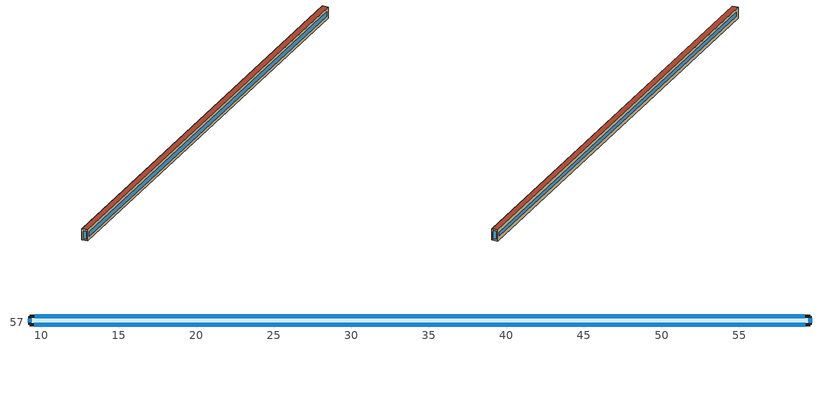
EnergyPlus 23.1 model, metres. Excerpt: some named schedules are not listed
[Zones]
Level8_0
 floor outside (90.1-2019 Nonresidential CZ 0 Exterior Floor (Mass)): 9.25,56.86 9.25,57.4 59.57,57.4 59.57,56.86 z40.01
 wall outside (90.1-2019 Nonresidential CZ 0 Exterior Wall (Mass)): 9.25,56.86 59.57,56.86 59.57,57.4 9.25,57.4 9.25,56.86 z40.01:41.03
 window (DoublePaneLoEe2): 9.56,56.86 59.27,56.86 z40.31:40.73; 59.57,56.99 59.57,57.27 z40.14:40.9; 59.24,57.4 9.58,57.4 z40.34:40.7; 9.25,57.25 9.25,57.01 z40.17:40.88
 roof outside (90.1-2019 Nonresidential CZ 0 Exterior Roof (Mass)): 9.25,56.86 59.57,56.86 59.57,57.4 9.25,57.4 z41.03
[Site:GroundTemperature:BuildingSurface]
18, 18, 18, 18, 18, 18, 18, 18, 18, 18, 18, 18
[Site:GroundReflectance]
0.2, 0.2, 0.2, 0.2, 0.2, 0.2, 0.2, 0.2, 0.2, 0.2, 0.2, 0.2
[Site:GroundReflectance:SnowModifier]
1, 1
[Site:WeatherStation]
Wind Sensor Height Above Ground {m}=10; Wind Speed Profile Exponent=0.22; Wind Speed Profile Boundary Layer Thickness {m}=370; Air Temperature Sensor Height Above Ground {m}=1.5
[SizingPeriod:WeatherFileConditionType] Use Weather File Daylight Saving Period=No; Use Weather File Rain and Snow Indicators=No
Name | Period Selection | Day Type
Extreme Summer Weather Period for Design | SummerExtreme | SummerDesignDay
Extreme Winter Weather Period for Design | WinterExtreme | WinterDesignDay
[Building]
Building: North Axis {deg}=0; Terrain=Suburbs; Loads Convergence Tolerance Value=0.04; Temperature Convergence Tolerance Value {deltaC}=0.25; Solar Distribution=FullExterior; Maximum Number of Warmup Days=30; Minimum Number of Warmup Days=7
[Construction]
90.1-2019 Nonresidential CZ 0 Exterior Wall (Mass): Stucco_0.025_90.1-2019 Nonresidential CZ 0 Exterior Wall (Mass), Concrete_0.203_90.1-2019 Nonresidential CZ 0 Exterior Wall (Mass), Mineral Wool_0.006340168156952033_90.1-2019 Nonresidential CZ 0 Exterior Wall (Mass), Plaster_0.013_90.1-2019 Nonresidential CZ 0 Exterior Wall (Mass)
90.1-2019 Nonresidential CZ 0 Exterior Floor (Mass): Stucco_0.025_90.1-2019 Nonresidential CZ 0 Exterior Floor (Mass), Mineral Wool_0.005244967487677573_90.1-2019 Nonresidential CZ 0 Exterior Floor (Mass), Concrete_0.102_90.1-2019 Nonresidential CZ 0 Exterior Floor (Mass), Carpet_0.02_90.1-2019 Nonresidential CZ 0 Exterior Floor (Mass)
90.1-2019 Nonresidential CZ 0 Exterior Roof (Mass): Vaporpermeable Felt_0.003_90.1-2019 Nonresidential CZ 0 Exterior Roof (Mass), XPS Board_0.14713995500631277_90.1-2019 Nonresidential CZ 0 Exterior Roof (Mass), Concrete_0.203_90.1-2019 Nonresidential CZ 0 Exterior Roof (Mass), Acoustic Tile_0.005_90.1-2019 Nonresidential CZ 0 Exterior Roof (Mass)
DoublePaneLoEe2: DoublePaneLoEe2Window
[Material]
Stucco_0.025_90.1-2019 Nonresidential CZ 0 Exterior Wall (Mass): Roughness=Smooth; @90.1-2019 Nonresidential CZ 0 Exterior Wall (Mass):Stucco-Thickness@ [m]=0.025; @90.1-2019 Nonresidential CZ 0 Exterior Wall (Mass):Stucco-Conductivity@ [W/m-K]=0.72; @90.1-2019 Nonresidential CZ 0 Exterior Wall (Mass):Stucco-Density@ [kg/m3]=1856; @90.1-2019 Nonresidential CZ 0 Exterior Wall (Mass):Stucco-SpecificHeat@ [J/kg-K]=840; @90.1-2019 Nonresidential CZ 0 Exterior Wall (Mass):Stucco-ThermalEmittance@=0.9; @90.1-2019 Nonresidential CZ 0 Exterior Wall (Mass):Stucco-SolarAbsorptance@=0.7; @90.1-2019 Nonresidential CZ 0 Exterior Wall (Mass):Stucco-VisibleAbsorptance@=0.7
Concrete_0.203_90.1-2019 Nonresidential CZ 0 Exterior Wall (Mass): Roughness=Rough; @90.1-2019 Nonresidential CZ 0 Exterior Wall (Mass):Concrete-Thickness@ [m]=0.203; @90.1-2019 Nonresidential CZ 0 Exterior Wall (Mass):Concrete-Conductivity@ [W/m-K]=2; @90.1-2019 Nonresidential CZ 0 Exterior Wall (Mass):Concrete-Density@ [kg/m3]=2400; @90.1-2019 Nonresidential CZ 0 Exterior Wall (Mass):Concrete-SpecificHeat@ [J/kg-K]=950; @90.1-2019 Nonresidential CZ 0 Exterior Wall (Mass):Concrete-ThermalEmittance@=0.9; @90.1-2019 Nonresidential CZ 0 Exterior Wall (Mass):Concrete-SolarAbsorptance@=0.7; @90.1-2019 Nonresidential CZ 0 Exterior Wall (Mass):Concrete-VisibleAbsorptance@=0.7
Mineral Wool_0.006340168156952033_90.1-2019 Nonresidential CZ 0 Exterior Wall (Mass): Roughness=Rough; @90.1-2019 Nonresidential CZ 0 Exterior Wall (Mass):Mineral Wool-Thickness@ [m]=0.00634017; @90.1-2019 Nonresidential CZ 0 Exterior Wall (Mass):Mineral Wool-Conductivity@ [W/m-K]=0.041; @90.1-2019 Nonresidential CZ 0 Exterior Wall (Mass):Mineral Wool-Density@ [kg/m3]=155; @90.1-2019 Nonresidential CZ 0 Exterior Wall (Mass):Mineral Wool-SpecificHeat@ [J/kg-K]=1130; @90.1-2019 Nonresidential CZ 0 Exterior Wall (Mass):Mineral Wool-ThermalEmittance@=0.9; @90.1-2019 Nonresidential CZ 0 Exterior Wall (Mass):Mineral Wool-SolarAbsorptance@=0.7; @90.1-2019 Nonresidential CZ 0 Exterior Wall (Mass):Mineral Wool-VisibleAbsorptance@=0.7
Plaster_0.013_90.1-2019 Nonresidential CZ 0 Exterior Wall (Mass): Roughness=Rough; @90.1-2019 Nonresidential CZ 0 Exterior Wall (Mass):Plaster-Thickness@ [m]=0.013; @90.1-2019 Nonresidential CZ 0 Exterior Wall (Mass):Plaster-Conductivity@ [W/m-K]=1; @90.1-2019 Nonresidential CZ 0 Exterior Wall (Mass):Plaster-Density@ [kg/m3]=2000; @90.1-2019 Nonresidential CZ 0 Exterior Wall (Mass):Plaster-SpecificHeat@ [J/kg-K]=1130; @90.1-2019 Nonresidential CZ 0 Exterior Wall (Mass):Plaster-ThermalEmittance@=0.9; @90.1-2019 Nonresidential CZ 0 Exterior Wall (Mass):Plaster-SolarAbsorptance@=0.7; @90.1-2019 Nonresidential CZ 0 Exterior Wall (Mass):Plaster-VisibleAbsorptance@=0.7
Stucco_0.025_90.1-2019 Nonresidential CZ 0 Exterior Floor (Mass): Roughness=Smooth; @90.1-2019 Nonresidential CZ 0 Exterior Floor (Mass):Stucco-Thickness@ [m]=0.025; @90.1-2019 Nonresidential CZ 0 Exterior Floor (Mass):Stucco-Conductivity@ [W/m-K]=0.72; @90.1-2019 Nonresidential CZ 0 Exterior Floor (Mass):Stucco-Density@ [kg/m3]=1856; @90.1-2019 Nonresidential CZ 0 Exterior Floor (Mass):Stucco-SpecificHeat@ [J/kg-K]=840; @90.1-2019 Nonresidential CZ 0 Exterior Floor (Mass):Stucco-ThermalEmittance@=0.9; @90.1-2019 Nonresidential CZ 0 Exterior Floor (Mass):Stucco-SolarAbsorptance@=0.7; @90.1-2019 Nonresidential CZ 0 Exterior Floor (Mass):Stucco-VisibleAbsorptance@=0.7
Mineral Wool_0.005244967487677573_90.1-2019 Nonresidential CZ 0 Exterior Floor (Mass): Roughness=Rough; @90.1-2019 Nonresidential CZ 0 Exterior Floor (Mass):Mineral Wool-Thickness@ [m]=0.00524497; @90.1-2019 Nonresidential CZ 0 Exterior Floor (Mass):Mineral Wool-Conductivity@ [W/m-K]=0.041; @90.1-2019 Nonresidential CZ 0 Exterior Floor (Mass):Mineral Wool-Density@ [kg/m3]=155; @90.1-2019 Nonresidential CZ 0 Exterior Floor (Mass):Mineral Wool-SpecificHeat@ [J/kg-K]=1130; @90.1-2019 Nonresidential CZ 0 Exterior Floor (Mass):Mineral Wool-ThermalEmittance@=0.9; @90.1-2019 Nonresidential CZ 0 Exterior Floor (Mass):Mineral Wool-SolarAbsorptance@=0.7; @90.1-2019 Nonresidential CZ 0 Exterior Floor (Mass):Mineral Wool-VisibleAbsorptance@=0.7
Concrete_0.102_90.1-2019 Nonresidential CZ 0 Exterior Floor (Mass): Roughness=Rough; @90.1-2019 Nonresidential CZ 0 Exterior Floor (Mass):Concrete-Thickness@ [m]=0.102; @90.1-2019 Nonresidential CZ 0 Exterior Floor (Mass):Concrete-Conductivity@ [W/m-K]=2; @90.1-2019 Nonresidential CZ 0 Exterior Floor (Mass):Concrete-Density@ [kg/m3]=2400; @90.1-2019 Nonresidential CZ 0 Exterior Floor (Mass):Concrete-SpecificHeat@ [J/kg-K]=950; @90.1-2019 Nonresidential CZ 0 Exterior Floor (Mass):Concrete-ThermalEmittance@=0.9; @90.1-2019 Nonresidential CZ 0 Exterior Floor (Mass):Concrete-SolarAbsorptance@=0.7; @90.1-2019 Nonresidential CZ 0 Exterior Floor (Mass):Concrete-VisibleAbsorptance@=0.7
Carpet_0.02_90.1-2019 Nonresidential CZ 0 Exterior Floor (Mass): Roughness=MediumRough; @90.1-2019 Nonresidential CZ 0 Exterior Floor (Mass):Carpet-Thickness@ [m]=0.02; @90.1-2019 Nonresidential CZ 0 Exterior Floor (Mass):Carpet-Conductivity@ [W/m-K]=0.06; @90.1-2019 Nonresidential CZ 0 Exterior Floor (Mass):Carpet-Density@ [kg/m3]=288; @90.1-2019 Nonresidential CZ 0 Exterior Floor (Mass):Carpet-SpecificHeat@ [J/kg-K]=1380; @90.1-2019 Nonresidential CZ 0 Exterior Floor (Mass):Carpet-ThermalEmittance@=0.9; @90.1-2019 Nonresidential CZ 0 Exterior Floor (Mass):Carpet-SolarAbsorptance@=0.7; @90.1-2019 Nonresidential CZ 0 Exterior Floor (Mass):Carpet-VisibleAbsorptance@=0.7
Vaporpermeable Felt_0.003_90.1-2019 Nonresidential CZ 0 Exterior Roof (Mass): Roughness=Rough; @90.1-2019 Nonresidential CZ 0 Exterior Roof (Mass):Vaporpermeable Felt-Thickness@ [m]=0.003; @90.1-2019 Nonresidential CZ 0 Exterior Roof (Mass):Vaporpermeable Felt-Conductivity@ [W/m-K]=0.909091; @90.1-2019 Nonresidential CZ 0 Exterior Roof (Mass):Vaporpermeable Felt-Density@ [kg/m3]=0.5; @90.1-2019 Nonresidential CZ 0 Exterior Roof (Mass):Vaporpermeable Felt-SpecificHeat@ [J/kg-K]=1800; @90.1-2019 Nonresidential CZ 0 Exterior Roof (Mass):Vaporpermeable Felt-ThermalEmittance@=0.9; @90.1-2019 Nonresidential CZ 0 Exterior Roof (Mass):Vaporpermeable Felt-SolarAbsorptance@=0.7; @90.1-2019 Nonresidential CZ 0 Exterior Roof (Mass):Vaporpermeable Felt-VisibleAbsorptance@=0.7
XPS Board_0.14713995500631277_90.1-2019 Nonresidential CZ 0 Exterior Roof (Mass): Roughness=Rough; @90.1-2019 Nonresidential CZ 0 Exterior Roof (Mass):XPS Board-Thickness@ [m]=0.14714; @90.1-2019 Nonresidential CZ 0 Exterior Roof (Mass):XPS Board-Conductivity@ [W/m-K]=0.034; @90.1-2019 Nonresidential CZ 0 Exterior Roof (Mass):XPS Board-Density@ [kg/m3]=35; @90.1-2019 Nonresidential CZ 0 Exterior Roof (Mass):XPS Board-SpecificHeat@ [J/kg-K]=1400; @90.1-2019 Nonresidential CZ 0 Exterior Roof (Mass):XPS Board-ThermalEmittance@=0.9; @90.1-2019 Nonresidential CZ 0 Exterior Roof (Mass):XPS Board-SolarAbsorptance@=0.7; @90.1-2019 Nonresidential CZ 0 Exterior Roof (Mass):XPS Board-VisibleAbsorptance@=0.7
Concrete_0.203_90.1-2019 Nonresidential CZ 0 Exterior Roof (Mass): Roughness=Rough; @90.1-2019 Nonresidential CZ 0 Exterior Roof (Mass):Concrete-Thickness@ [m]=0.203; @90.1-2019 Nonresidential CZ 0 Exterior Roof (Mass):Concrete-Conductivity@ [W/m-K]=2; @90.1-2019 Nonresidential CZ 0 Exterior Roof (Mass):Concrete-Density@ [kg/m3]=2400; @90.1-2019 Nonresidential CZ 0 Exterior Roof (Mass):Concrete-SpecificHeat@ [J/kg-K]=950; @90.1-2019 Nonresidential CZ 0 Exterior Roof (Mass):Concrete-ThermalEmittance@=0.9; @90.1-2019 Nonresidential CZ 0 Exterior Roof (Mass):Concrete-SolarAbsorptance@=0.7; @90.1-2019 Nonresidential CZ 0 Exterior Roof (Mass):Concrete-VisibleAbsorptance@=0.7
Acoustic Tile_0.005_90.1-2019 Nonresidential CZ 0 Exterior Roof (Mass): Roughness=MediumSmooth; @90.1-2019 Nonresidential CZ 0 Exterior Roof (Mass):Acoustic Tile-Thickness@ [m]=0.005; @90.1-2019 Nonresidential CZ 0 Exterior Roof (Mass):Acoustic Tile-Conductivity@ [W/m-K]=0.06; @90.1-2019 Nonresidential CZ 0 Exterior Roof (Mass):Acoustic Tile-Density@ [kg/m3]=368; @90.1-2019 Nonresidential CZ 0 Exterior Roof (Mass):Acoustic Tile-SpecificHeat@ [J/kg-K]=590; @90.1-2019 Nonresidential CZ 0 Exterior Roof (Mass):Acoustic Tile-ThermalEmittance@=0.9; @90.1-2019 Nonresidential CZ 0 Exterior Roof (Mass):Acoustic Tile-SolarAbsorptance@=0.7; @90.1-2019 Nonresidential CZ 0 Exterior Roof (Mass):Acoustic Tile-VisibleAbsorptance@=0.7
[WindowMaterial:SimpleGlazingSystem]
DoublePaneLoEe2Window: @DoublePaneLoEe2-UValue@=1.493; @DoublePaneLoEe2-SolarHeatGainCoefficient@=0.373; @DoublePaneLoEe2-VisibleTransmittance@=0.444
[Zone]
Level8_0: Rotation [deg]=0; Type=1; Multiplier=1; Volume [m3]=27.5441; Area [m2]=27.0963; Zone Inside Convection Algorithm=TARP; Zone Outside Convection Algorithm=DOE-2
[People]
People Level8_0: Zone or ZoneList=Level8_0; OccupancySchedule=OfficeLarge BLDG_OCC_SCH; Number of People Calculation Method=People/Area; PeopleDensity [person/m2]=0.376737; Fraction Radiant=0.3; Sensible Heat Fraction=AUTOCALCULATE; Activity Level Schedule=Level8_0PeopleActivity; Carbon Dioxide Generation Rate [m3/s-W]=3.82E-08; Enable ASHRAE 55 Comfort Warnings=No; Mean Radiant Temperature Calculation Type=ZoneAveraged; Work Efficiency Schedule=Level8_0WorkEfficiency; Clothing Insulation Calculation Method=DynamicClothingModelASHRAE55; Air Velocity Schedule=AirSpeed 0; Thermal Comfort Model 1 Type=AdaptiveASH55; Thermal Comfort Model 2 Type=Pierce; Thermal Comfort Model 3 Type=Fanger
[ElectricEquipment]
Level8_0 Equipment: Zone or ZoneList=Level8_0; EquipmentAvailibilitySchedule=OfficeLarge BLDG_EQUIP_SCH; Design Level Calculation Method=Watts/Area; EquipmentPowerDensity [W/m2]=9.99968; Fraction Latent=0; Fraction Radiant=.2; Fraction Lost=0
[Lights]
Level8_0 General lighting: Zone or ZoneList=Level8_0; LightsAvailibilitySchedule=OfficeLarge BLDG_LIGHT_SCH_2013; Design Level Calculation Method=Watts/Area; LightingPowerDensity [W/m2]=7.64238; Return Air Fraction=0; Fraction Radiant=.42; Fraction Visible=.18; Fraction Replaceable=1
[ZoneVentilation:WindandStackOpenArea]
Level8_0NatVent_Buoy: Zone=Level8_0; Opening Area {m2}=30.9952; Opening Area Fraction Schedule=NatVentAvail_Level8_0; Opening Effectiveness=0; Effective Angle {deg}=0; Height Difference {m}=0.0978045; Discharge Coefficient for Opening=0.6; Minimum Indoor Temperature {C}=22; Maximum Indoor Temperature {C}=100; Delta Temperature {deltaC}=1; Minimum Outdoor Temperature {C}=0; Maximum Outdoor Temperature {C}=30; Maximum Wind Speed {m/s}=40
[ZoneInfiltration:DesignFlowRate]
Level8_0Infiltration: Zone or ZoneList=Level8_0; Schedule=On; Design Flow Rate Calculation Method=Flow/ExteriorArea; Flow per Exterior Surface Area [m3/s-m2]=0.00030226; @Level8_0-InfiltrationConstantCoefficient@=1; @Level8_0-InfiltrationTemperatureCoefficient@=0; @Level8_0-InfiltrationWindVelocityCoefficient@=0; @Level8_0-InfiltrationWindVelocitySquaredCoefficient@=0
[Zone equipment]
Level8_0: Level8_0 Ideal Loads Air
[Sizing:Zone]
Level8_0: Zone Cooling Design Supply Air Temperature Input Method=SupplyAirTemperature; Zone Cooling Design Supply Air Temperature {C}=12; Zone Heating Design Supply Air Temperature Input Method=SupplyAirTemperature; Zone Heating Design Supply Air Temperature {C}=35; Zone Cooling Design Supply Air Humidity Ratio {kgWater/kgDryAir}=0.009; Zone Heating Design Supply Air Humidity Ratio {kgWater/kgDryAir}=0.004; Design Specification Outdoor Air Object=Level8_0MinFreshAir; Zone Heating Sizing Factor=1.15; Zone Cooling Sizing Factor=1.15; Cooling Design Air Flow Method=DesignDay; Heating Design Air Flow Method=DesignDay
[ZoneControl:Thermostat]
Level8_0 Thermostat: Zone or ZoneList=Level8_0; Control Type Schedule=Level8_0_ZoneControlTypeSched; Control 1=Dual Setpoint - Zone Level8_0
[ThermostatSetpoint:DualSetpoint]
Dual Setpoint - Zone Level8_0: Heating Setpoint Temperature Schedule=OfficeLarge HTGSETP_SCH_YES_OPTIMUM; Cooling Setpoint Temperature Schedule=OfficeLarge CLGSETP_SCH_NO_SETBACK
[DesignSpecification:OutdoorAir]
Level8_0MinFreshAir: Outdoor Air Method=Sum; @Level8_0-MinFreshAirPerson@ [m3/s-person]=0.0047195; @Level8_0-MinFreshAirArea@ [m3/s-m2]=0.000609604; MechVentSchedule=AllOn
[Schedule:Constant]
On: 1
AirSpeed 0: 0
Level8_0PeopleActivity: Any Number, 125.28
Level8_0WorkEfficiency: Any Number, 0
Level8_0_ZoneControlTypeSched: 4
[Schedule:Year]
OfficeLarge BLDG_OCC_SCH: Fraction, OfficeLarge BLDG_OCC_SCH_0, 1, 1, 1, 7, OfficeLarge BLDG_OCC_SCH_1, 1, 8, 1, 14, OfficeLarge BLDG_OCC_SCH_2, 1, 15, 1, 21, OfficeLarge BLDG_OCC_SCH_3, 1, 22, 1, 28, OfficeLarge BLDG_OCC_SCH_4, 1, 29, 2, 4, OfficeLarge BLDG_OCC_SCH_5, 2, 5, 2, 11, OfficeLarge BLDG_OCC_SCH_6, 2, 12, 2, 18, OfficeLarge BLDG_OCC_SCH_7, 2, 19, 2, 25, OfficeLarge BLDG_OCC_SCH_8, 2, 26, 3, 4, OfficeLarge BLDG_OCC_SCH_9, 3, 5, 3, 11, OfficeLarge BLDG_OCC_SCH_10, 3, 12, 3, 18, OfficeLarge BLDG_OCC_SCH_11, 3, 19, 3, 25, OfficeLarge BLDG_OCC_SCH_12, 3, 26, 4, 1, OfficeLarge BLDG_OCC_SCH_13, 4, 2, 4, 8, OfficeLarge BLDG_OCC_SCH_14, 4, 9, 4, 15, OfficeLarge BLDG_OCC_SCH_15, 4, 16, 4, 22, OfficeLarge BLDG_OCC_SCH_16, 4, 23, 4, 29, OfficeLarge BLDG_OCC_SCH_17, 4, 30, 5, 6, OfficeLarge BLDG_OCC_SCH_18, 5, 7, 5, 13, OfficeLarge BLDG_OCC_SCH_19, 5, 14, 5, 20, OfficeLarge BLDG_OCC_SCH_20, 5, 21, 5, 27, OfficeLarge BLDG_OCC_SCH_21, 5, 28, 6, 3, OfficeLarge BLDG_OCC_SCH_22, 6, 4, 6, 10, OfficeLarge BLDG_OCC_SCH_23, 6, 11, 6, 17, OfficeLarge BLDG_OCC_SCH_24, 6, 18, 6, 24, OfficeLarge BLDG_OCC_SCH_25, 6, 25, 7, 1, OfficeLarge BLDG_OCC_SCH_26, 7, 2, 7, 8, OfficeLarge BLDG_OCC_SCH_27, 7, 9, 7, 15, OfficeLarge BLDG_OCC_SCH_28, 7, 16, 7, 22, OfficeLarge BLDG_OCC_SCH_29, 7, 23, 7, 29, OfficeLarge BLDG_OCC_SCH_30, 7, 30, 8, 5, OfficeLarge BLDG_OCC_SCH_31, 8, 6, 8, 12, OfficeLarge BLDG_OCC_SCH_32, 8, 13, 8, 19, OfficeLarge BLDG_OCC_SCH_33, 8, 20, 8, 26, OfficeLarge BLDG_OCC_SCH_34, 8, 27, 9, 2, OfficeLarge BLDG_OCC_SCH_35, 9, 3, 9, 9, OfficeLarge BLDG_OCC_SCH_36, 9, 10, 9, 16, OfficeLarge BLDG_OCC_SCH_37, 9, 17, 9, 23, OfficeLarge BLDG_OCC_SCH_38, 9, 24, 9, 30, OfficeLarge BLDG_OCC_SCH_39, 10, 1, 10, 7, OfficeLarge BLDG_OCC_SCH_40, 10, 8, 10, 14, OfficeLarge BLDG_OCC_SCH_41, 10, 15, 10, 21, OfficeLarge BLDG_OCC_SCH_42, 10, 22, 10, 28, OfficeLarge BLDG_OCC_SCH_43, 10, 29, 11, 4, OfficeLarge BLDG_OCC_SCH_44, 11, 5, 11, 11, OfficeLarge BLDG_OCC_SCH_45, 11, 12, 11, 18, OfficeLarge BLDG_OCC_SCH_46, 11, 19, 11, 25, OfficeLarge BLDG_OCC_SCH_47, 11, 26, 12, 2, OfficeLarge BLDG_OCC_SCH_48, 12, 3, 12, 9, OfficeLarge BLDG_OCC_SCH_49, 12, 10, 12, 16, OfficeLarge BLDG_OCC_SCH_50, 12, 17, 12, 23, OfficeLarge BLDG_OCC_SCH_51, 12, 24, 12, 30, OfficeLarge BLDG_OCC_SCH_52, 12, 31, 12, 31
OfficeLarge BLDG_LIGHT_SCH_2013: Fraction, OfficeLarge BLDG_LIGHT_SCH_2013_0, 1, 1, 1, 7, OfficeLarge BLDG_LIGHT_SCH_2013_1, 1, 8, 1, 14, OfficeLarge BLDG_LIGHT_SCH_2013_2, 1, 15, 1, 21, OfficeLarge BLDG_LIGHT_SCH_2013_3, 1, 22, 1, 28, OfficeLarge BLDG_LIGHT_SCH_2013_4, 1, 29, 2, 4, OfficeLarge BLDG_LIGHT_SCH_2013_5, 2, 5, 2, 11, OfficeLarge BLDG_LIGHT_SCH_2013_6, 2, 12, 2, 18, OfficeLarge BLDG_LIGHT_SCH_2013_7, 2, 19, 2, 25, OfficeLarge BLDG_LIGHT_SCH_2013_8, 2, 26, 3, 4, OfficeLarge BLDG_LIGHT_SCH_2013_9, 3, 5, 3, 11, OfficeLarge BLDG_LIGHT_SCH_2013_10, 3, 12, 3, 18, OfficeLarge BLDG_LIGHT_SCH_2013_11, 3, 19, 3, 25, OfficeLarge BLDG_LIGHT_SCH_2013_12, 3, 26, 4, 1, OfficeLarge BLDG_LIGHT_SCH_2013_13, 4, 2, 4, 8, OfficeLarge BLDG_LIGHT_SCH_2013_14, 4, 9, 4, 15, OfficeLarge BLDG_LIGHT_SCH_2013_15, 4, 16, 4, 22, OfficeLarge BLDG_LIGHT_SCH_2013_16, 4, 23, 4, 29, OfficeLarge BLDG_LIGHT_SCH_2013_17, 4, 30, 5, 6, OfficeLarge BLDG_LIGHT_SCH_2013_18, 5, 7, 5, 13, OfficeLarge BLDG_LIGHT_SCH_2013_19, 5, 14, 5, 20, OfficeLarge BLDG_LIGHT_SCH_2013_20, 5, 21, 5, 27, OfficeLarge BLDG_LIGHT_SCH_2013_21, 5, 28, 6, 3, OfficeLarge BLDG_LIGHT_SCH_2013_22, 6, 4, 6, 10, OfficeLarge BLDG_LIGHT_SCH_2013_23, 6, 11, 6, 17, OfficeLarge BLDG_LIGHT_SCH_2013_24, 6, 18, 6, 24, OfficeLarge BLDG_LIGHT_SCH_2013_25, 6, 25, 7, 1, OfficeLarge BLDG_LIGHT_SCH_2013_26, 7, 2, 7, 8, OfficeLarge BLDG_LIGHT_SCH_2013_27, 7, 9, 7, 15, OfficeLarge BLDG_LIGHT_SCH_2013_28, 7, 16, 7, 22, OfficeLarge BLDG_LIGHT_SCH_2013_29, 7, 23, 7, 29, OfficeLarge BLDG_LIGHT_SCH_2013_30, 7, 30, 8, 5, OfficeLarge BLDG_LIGHT_SCH_2013_31, 8, 6, 8, 12, OfficeLarge BLDG_LIGHT_SCH_2013_32, 8, 13, 8, 19, OfficeLarge BLDG_LIGHT_SCH_2013_33, 8, 20, 8, 26, OfficeLarge BLDG_LIGHT_SCH_2013_34, 8, 27, 9, 2, OfficeLarge BLDG_LIGHT_SCH_2013_35, 9, 3, 9, 9, OfficeLarge BLDG_LIGHT_SCH_2013_36, 9, 10, 9, 16, OfficeLarge BLDG_LIGHT_SCH_2013_37, 9, 17, 9, 23, OfficeLarge BLDG_LIGHT_SCH_2013_38, 9, 24, 9, 30, OfficeLarge BLDG_LIGHT_SCH_2013_39, 10, 1, 10, 7, OfficeLarge BLDG_LIGHT_SCH_2013_40, 10, 8, 10, 14, OfficeLarge BLDG_LIGHT_SCH_2013_41, 10, 15, 10, 21, OfficeLarge BLDG_LIGHT_SCH_2013_42, 10, 22, 10, 28, OfficeLarge BLDG_LIGHT_SCH_2013_43, 10, 29, 11, 4, OfficeLarge BLDG_LIGHT_SCH_2013_44, 11, 5, 11, 11, OfficeLarge BLDG_LIGHT_SCH_2013_45, 11, 12, 11, 18, OfficeLarge BLDG_LIGHT_SCH_2013_46, 11, 19, 11, 25, OfficeLarge BLDG_LIGHT_SCH_2013_47, 11, 26, 12, 2, OfficeLarge BLDG_LIGHT_SCH_2013_48, 12, 3, 12, 9, OfficeLarge BLDG_LIGHT_SCH_2013_49, 12, 10, 12, 16, OfficeLarge BLDG_LIGHT_SCH_2013_50, 12, 17, 12, 23, OfficeLarge BLDG_LIGHT_SCH_2013_51, 12, 24, 12, 30, OfficeLarge BLDG_LIGHT_SCH_2013_52, 12, 31, 12, 31
OfficeLarge BLDG_EQUIP_SCH: Fraction, OfficeLarge BLDG_EQUIP_SCH_0, 1, 1, 1, 7, OfficeLarge BLDG_EQUIP_SCH_1, 1, 8, 1, 14, OfficeLarge BLDG_EQUIP_SCH_2, 1, 15, 1, 21, OfficeLarge BLDG_EQUIP_SCH_3, 1, 22, 1, 28, OfficeLarge BLDG_EQUIP_SCH_4, 1, 29, 2, 4, OfficeLarge BLDG_EQUIP_SCH_5, 2, 5, 2, 11, OfficeLarge BLDG_EQUIP_SCH_6, 2, 12, 2, 18, OfficeLarge BLDG_EQUIP_SCH_7, 2, 19, 2, 25, OfficeLarge BLDG_EQUIP_SCH_8, 2, 26, 3, 4, OfficeLarge BLDG_EQUIP_SCH_9, 3, 5, 3, 11, OfficeLarge BLDG_EQUIP_SCH_10, 3, 12, 3, 18, OfficeLarge BLDG_EQUIP_SCH_11, 3, 19, 3, 25, OfficeLarge BLDG_EQUIP_SCH_12, 3, 26, 4, 1, OfficeLarge BLDG_EQUIP_SCH_13, 4, 2, 4, 8, OfficeLarge BLDG_EQUIP_SCH_14, 4, 9, 4, 15, OfficeLarge BLDG_EQUIP_SCH_15, 4, 16, 4, 22, OfficeLarge BLDG_EQUIP_SCH_16, 4, 23, 4, 29, OfficeLarge BLDG_EQUIP_SCH_17, 4, 30, 5, 6, OfficeLarge BLDG_EQUIP_SCH_18, 5, 7, 5, 13, OfficeLarge BLDG_EQUIP_SCH_19, 5, 14, 5, 20, OfficeLarge BLDG_EQUIP_SCH_20, 5, 21, 5, 27, OfficeLarge BLDG_EQUIP_SCH_21, 5, 28, 6, 3, OfficeLarge BLDG_EQUIP_SCH_22, 6, 4, 6, 10, OfficeLarge BLDG_EQUIP_SCH_23, 6, 11, 6, 17, OfficeLarge BLDG_EQUIP_SCH_24, 6, 18, 6, 24, OfficeLarge BLDG_EQUIP_SCH_25, 6, 25, 7, 1, OfficeLarge BLDG_EQUIP_SCH_26, 7, 2, 7, 8, OfficeLarge BLDG_EQUIP_SCH_27, 7, 9, 7, 15, OfficeLarge BLDG_EQUIP_SCH_28, 7, 16, 7, 22, OfficeLarge BLDG_EQUIP_SCH_29, 7, 23, 7, 29, OfficeLarge BLDG_EQUIP_SCH_30, 7, 30, 8, 5, OfficeLarge BLDG_EQUIP_SCH_31, 8, 6, 8, 12, OfficeLarge BLDG_EQUIP_SCH_32, 8, 13, 8, 19, OfficeLarge BLDG_EQUIP_SCH_33, 8, 20, 8, 26, OfficeLarge BLDG_EQUIP_SCH_34, 8, 27, 9, 2, OfficeLarge BLDG_EQUIP_SCH_35, 9, 3, 9, 9, OfficeLarge BLDG_EQUIP_SCH_36, 9, 10, 9, 16, OfficeLarge BLDG_EQUIP_SCH_37, 9, 17, 9, 23, OfficeLarge BLDG_EQUIP_SCH_38, 9, 24, 9, 30, OfficeLarge BLDG_EQUIP_SCH_39, 10, 1, 10, 7, OfficeLarge BLDG_EQUIP_SCH_40, 10, 8, 10, 14, OfficeLarge BLDG_EQUIP_SCH_41, 10, 15, 10, 21, OfficeLarge BLDG_EQUIP_SCH_42, 10, 22, 10, 28, OfficeLarge BLDG_EQUIP_SCH_43, 10, 29, 11, 4, OfficeLarge BLDG_EQUIP_SCH_44, 11, 5, 11, 11, OfficeLarge BLDG_EQUIP_SCH_45, 11, 12, 11, 18, OfficeLarge BLDG_EQUIP_SCH_46, 11, 19, 11, 25, OfficeLarge BLDG_EQUIP_SCH_47, 11, 26, 12, 2, OfficeLarge BLDG_EQUIP_SCH_48, 12, 3, 12, 9, OfficeLarge BLDG_EQUIP_SCH_49, 12, 10, 12, 16, OfficeLarge BLDG_EQUIP_SCH_50, 12, 17, 12, 23, OfficeLarge BLDG_EQUIP_SCH_51, 12, 24, 12, 30, OfficeLarge BLDG_EQUIP_SCH_52, 12, 31, 12, 31
NatVentAvail_Level8_0: Fraction, NatVentAvail_Level8_0_0, 1, 1, 1, 7, NatVentAvail_Level8_0_1, 1, 8, 1, 14, NatVentAvail_Level8_0_2, 1, 15, 1, 21, NatVentAvail_Level8_0_3, 1, 22, 1, 28, NatVentAvail_Level8_0_4, 1, 29, 2, 4, NatVentAvail_Level8_0_5, 2, 5, 2, 11, NatVentAvail_Level8_0_6, 2, 12, 2, 18, NatVentAvail_Level8_0_7, 2, 19, 2, 25, NatVentAvail_Level8_0_8, 2, 26, 3, 4, NatVentAvail_Level8_0_9, 3, 5, 3, 11, NatVentAvail_Level8_0_10, 3, 12, 3, 18, NatVentAvail_Level8_0_11, 3, 19, 3, 25, NatVentAvail_Level8_0_12, 3, 26, 4, 1, NatVentAvail_Level8_0_13, 4, 2, 4, 8, NatVentAvail_Level8_0_14, 4, 9, 4, 15, NatVentAvail_Level8_0_15, 4, 16, 4, 22, NatVentAvail_Level8_0_16, 4, 23, 4, 29, NatVentAvail_Level8_0_17, 4, 30, 5, 6, NatVentAvail_Level8_0_18, 5, 7, 5, 13, NatVentAvail_Level8_0_19, 5, 14, 5, 20, NatVentAvail_Level8_0_20, 5, 21, 5, 27, NatVentAvail_Level8_0_21, 5, 28, 6, 3, NatVentAvail_Level8_0_22, 6, 4, 6, 10, NatVentAvail_Level8_0_23, 6, 11, 6, 17, NatVentAvail_Level8_0_24, 6, 18, 6, 24, NatVentAvail_Level8_0_25, 6, 25, 7, 1, NatVentAvail_Level8_0_26, 7, 2, 7, 8, NatVentAvail_Level8_0_27, 7, 9, 7, 15, NatVentAvail_Level8_0_28, 7, 16, 7, 22, NatVentAvail_Level8_0_29, 7, 23, 7, 29, NatVentAvail_Level8_0_30, 7, 30, 8, 5, NatVentAvail_Level8_0_31, 8, 6, 8, 12, NatVentAvail_Level8_0_32, 8, 13, 8, 19, NatVentAvail_Level8_0_33, 8, 20, 8, 26, NatVentAvail_Level8_0_34, 8, 27, 9, 2, NatVentAvail_Level8_0_35, 9, 3, 9, 9, NatVentAvail_Level8_0_36, 9, 10, 9, 16, NatVentAvail_Level8_0_37, 9, 17, 9, 23, NatVentAvail_Level8_0_38, 9, 24, 9, 30, NatVentAvail_Level8_0_39, 10, 1, 10, 7, NatVentAvail_Level8_0_40, 10, 8, 10, 14, NatVentAvail_Level8_0_41, 10, 15, 10, 21, NatVentAvail_Level8_0_42, 10, 22, 10, 28, NatVentAvail_Level8_0_43, 10, 29, 11, 4, NatVentAvail_Level8_0_44, 11, 5, 11, 11, NatVentAvail_Level8_0_45, 11, 12, 11, 18, NatVentAvail_Level8_0_46, 11, 19, 11, 25, NatVentAvail_Level8_0_47, 11, 26, 12, 2, NatVentAvail_Level8_0_48, 12, 3, 12, 9, NatVentAvail_Level8_0_49, 12, 10, 12, 16, NatVentAvail_Level8_0_50, 12, 17, 12, 23, NatVentAvail_Level8_0_51, 12, 24, 12, 30, NatVentAvail_Level8_0_52, 12, 31, 12, 31
[Schedule:Week:Daily]
OfficeLarge BLDG_OCC_SCH_0; OfficeLarge BLDG_OCC_SCH_1; OfficeLarge BLDG_OCC_SCH_2; OfficeLarge BLDG_OCC_SCH_3; OfficeLarge BLDG_OCC_SCH_4; OfficeLarge BLDG_OCC_SCH_5; OfficeLarge BLDG_OCC_SCH_6; OfficeLarge BLDG_OCC_SCH_7; OfficeLarge BLDG_OCC_SCH_8; OfficeLarge BLDG_OCC_SCH_9; OfficeLarge BLDG_OCC_SCH_10; OfficeLarge BLDG_OCC_SCH_11; OfficeLarge BLDG_OCC_SCH_12; OfficeLarge BLDG_OCC_SCH_13; OfficeLarge BLDG_OCC_SCH_14; OfficeLarge BLDG_OCC_SCH_15; OfficeLarge BLDG_OCC_SCH_16; OfficeLarge BLDG_OCC_SCH_17; OfficeLarge BLDG_OCC_SCH_18; OfficeLarge BLDG_OCC_SCH_19; OfficeLarge BLDG_OCC_SCH_20; OfficeLarge BLDG_OCC_SCH_21; OfficeLarge BLDG_OCC_SCH_22; OfficeLarge BLDG_OCC_SCH_23; OfficeLarge BLDG_OCC_SCH_24; OfficeLarge BLDG_OCC_SCH_25; OfficeLarge BLDG_OCC_SCH_26; OfficeLarge BLDG_OCC_SCH_27; OfficeLarge BLDG_OCC_SCH_28; OfficeLarge BLDG_OCC_SCH_29; OfficeLarge BLDG_OCC_SCH_30; OfficeLarge BLDG_OCC_SCH_31; OfficeLarge BLDG_OCC_SCH_32; OfficeLarge BLDG_OCC_SCH_33; OfficeLarge BLDG_OCC_SCH_34; OfficeLarge BLDG_OCC_SCH_35; OfficeLarge BLDG_OCC_SCH_36; OfficeLarge BLDG_OCC_SCH_37; OfficeLarge BLDG_OCC_SCH_38; OfficeLarge BLDG_OCC_SCH_39; OfficeLarge BLDG_OCC_SCH_40; OfficeLarge BLDG_OCC_SCH_41; OfficeLarge BLDG_OCC_SCH_42; OfficeLarge BLDG_OCC_SCH_43; OfficeLarge BLDG_OCC_SCH_44; OfficeLarge BLDG_OCC_SCH_45; OfficeLarge BLDG_OCC_SCH_46; OfficeLarge BLDG_OCC_SCH_47; OfficeLarge BLDG_OCC_SCH_48; OfficeLarge BLDG_OCC_SCH_49; OfficeLarge BLDG_OCC_SCH_50; OfficeLarge BLDG_OCC_SCH_51: 0520a3a2-3a16-48b7-888c-5fcb59233e54, 0520a3a2-3a16-48b7-888c-5fcb59233e54, 0520a3a2-3a16-48b7-888c-5fcb59233e54, 0520a3a2-3a16-48b7-888c-5fcb59233e54, 0520a3a2-3a16-48b7-888c-5fcb59233e54, 0520a3a2-3a16-48b7-888c-5fcb59233e54, 757fd3db-f5d7-488b-afe2-3fba02e60771, 0520a3a2-3a16-48b7-888c-5fcb59233e54, 0520a3a2-3a16-48b7-888c-5fcb59233e54, 0520a3a2-3a16-48b7-888c-5fcb59233e54, 0520a3a2-3a16-48b7-888c-5fcb59233e54, 0520a3a2-3a16-48b7-888c-5fcb59233e54
OfficeLarge BLDG_OCC_SCH_52: 0520a3a2-3a16-48b7-888c-5fcb59233e54, 0520a3a2-3a16-48b7-888c-5fcb59233e54, 0520a3a2-3a16-48b7-888c-5fcb59233e54, 0520a3a2-3a16-48b7-888c-5fcb59233e54, 0520a3a2-3a16-48b7-888c-5fcb59233e54, 0520a3a2-3a16-48b7-888c-5fcb59233e54, 0520a3a2-3a16-48b7-888c-5fcb59233e54, 0520a3a2-3a16-48b7-888c-5fcb59233e54, 0520a3a2-3a16-48b7-888c-5fcb59233e54, 0520a3a2-3a16-48b7-888c-5fcb59233e54, 0520a3a2-3a16-48b7-888c-5fcb59233e54, 0520a3a2-3a16-48b7-888c-5fcb59233e54
OfficeLarge BLDG_LIGHT_SCH_2013_0; OfficeLarge BLDG_LIGHT_SCH_2013_1; OfficeLarge BLDG_LIGHT_SCH_2013_2; OfficeLarge BLDG_LIGHT_SCH_2013_3; OfficeLarge BLDG_LIGHT_SCH_2013_4; OfficeLarge BLDG_LIGHT_SCH_2013_5; OfficeLarge BLDG_LIGHT_SCH_2013_6; OfficeLarge BLDG_LIGHT_SCH_2013_7; OfficeLarge BLDG_LIGHT_SCH_2013_8; OfficeLarge BLDG_LIGHT_SCH_2013_9; OfficeLarge BLDG_LIGHT_SCH_2013_10; OfficeLarge BLDG_LIGHT_SCH_2013_11; OfficeLarge BLDG_LIGHT_SCH_2013_12; OfficeLarge BLDG_LIGHT_SCH_2013_13; OfficeLarge BLDG_LIGHT_SCH_2013_14; OfficeLarge BLDG_LIGHT_SCH_2013_15; OfficeLarge BLDG_LIGHT_SCH_2013_16; OfficeLarge BLDG_LIGHT_SCH_2013_17; OfficeLarge BLDG_LIGHT_SCH_2013_18; OfficeLarge BLDG_LIGHT_SCH_2013_19; OfficeLarge BLDG_LIGHT_SCH_2013_20; OfficeLarge BLDG_LIGHT_SCH_2013_21; OfficeLarge BLDG_LIGHT_SCH_2013_22; OfficeLarge BLDG_LIGHT_SCH_2013_23; OfficeLarge BLDG_LIGHT_SCH_2013_24; OfficeLarge BLDG_LIGHT_SCH_2013_25; OfficeLarge BLDG_LIGHT_SCH_2013_26; OfficeLarge BLDG_LIGHT_SCH_2013_27; OfficeLarge BLDG_LIGHT_SCH_2013_28; OfficeLarge BLDG_LIGHT_SCH_2013_29; OfficeLarge BLDG_LIGHT_SCH_2013_30; OfficeLarge BLDG_LIGHT_SCH_2013_31; OfficeLarge BLDG_LIGHT_SCH_2013_32; OfficeLarge BLDG_LIGHT_SCH_2013_33; OfficeLarge BLDG_LIGHT_SCH_2013_34; OfficeLarge BLDG_LIGHT_SCH_2013_35; OfficeLarge BLDG_LIGHT_SCH_2013_36; OfficeLarge BLDG_LIGHT_SCH_2013_37; OfficeLarge BLDG_LIGHT_SCH_2013_38; OfficeLarge BLDG_LIGHT_SCH_2013_39; OfficeLarge BLDG_LIGHT_SCH_2013_40; OfficeLarge BLDG_LIGHT_SCH_2013_41; OfficeLarge BLDG_LIGHT_SCH_2013_42; OfficeLarge BLDG_LIGHT_SCH_2013_43; OfficeLarge BLDG_LIGHT_SCH_2013_44; OfficeLarge BLDG_LIGHT_SCH_2013_45; OfficeLarge BLDG_LIGHT_SCH_2013_46; OfficeLarge BLDG_LIGHT_SCH_2013_47; OfficeLarge BLDG_LIGHT_SCH_2013_48; OfficeLarge BLDG_LIGHT_SCH_2013_49; OfficeLarge BLDG_LIGHT_SCH_2013_50; OfficeLarge BLDG_LIGHT_SCH_2013_51: b96ee963-fd2d-4a2b-b07a-c12e54ef28ae, b96ee963-fd2d-4a2b-b07a-c12e54ef28ae, b96ee963-fd2d-4a2b-b07a-c12e54ef28ae, b96ee963-fd2d-4a2b-b07a-c12e54ef28ae, b96ee963-fd2d-4a2b-b07a-c12e54ef28ae, b96ee963-fd2d-4a2b-b07a-c12e54ef28ae, 50bea64a-6892-46c0-8443-0740f6024bfa, b96ee963-fd2d-4a2b-b07a-c12e54ef28ae, b96ee963-fd2d-4a2b-b07a-c12e54ef28ae, b96ee963-fd2d-4a2b-b07a-c12e54ef28ae, b96ee963-fd2d-4a2b-b07a-c12e54ef28ae, b96ee963-fd2d-4a2b-b07a-c12e54ef28ae
OfficeLarge BLDG_LIGHT_SCH_2013_52: b96ee963-fd2d-4a2b-b07a-c12e54ef28ae, b96ee963-fd2d-4a2b-b07a-c12e54ef28ae, b96ee963-fd2d-4a2b-b07a-c12e54ef28ae, b96ee963-fd2d-4a2b-b07a-c12e54ef28ae, b96ee963-fd2d-4a2b-b07a-c12e54ef28ae, b96ee963-fd2d-4a2b-b07a-c12e54ef28ae, b96ee963-fd2d-4a2b-b07a-c12e54ef28ae, b96ee963-fd2d-4a2b-b07a-c12e54ef28ae, b96ee963-fd2d-4a2b-b07a-c12e54ef28ae, b96ee963-fd2d-4a2b-b07a-c12e54ef28ae, b96ee963-fd2d-4a2b-b07a-c12e54ef28ae, b96ee963-fd2d-4a2b-b07a-c12e54ef28ae
OfficeLarge BLDG_EQUIP_SCH_0; OfficeLarge BLDG_EQUIP_SCH_1; OfficeLarge BLDG_EQUIP_SCH_2; OfficeLarge BLDG_EQUIP_SCH_3; OfficeLarge BLDG_EQUIP_SCH_4; OfficeLarge BLDG_EQUIP_SCH_5; OfficeLarge BLDG_EQUIP_SCH_6; OfficeLarge BLDG_EQUIP_SCH_7; OfficeLarge BLDG_EQUIP_SCH_8; OfficeLarge BLDG_EQUIP_SCH_9; OfficeLarge BLDG_EQUIP_SCH_10; OfficeLarge BLDG_EQUIP_SCH_11; OfficeLarge BLDG_EQUIP_SCH_12; OfficeLarge BLDG_EQUIP_SCH_13; OfficeLarge BLDG_EQUIP_SCH_14; OfficeLarge BLDG_EQUIP_SCH_15; OfficeLarge BLDG_EQUIP_SCH_16; OfficeLarge BLDG_EQUIP_SCH_17; OfficeLarge BLDG_EQUIP_SCH_18; OfficeLarge BLDG_EQUIP_SCH_19; OfficeLarge BLDG_EQUIP_SCH_20; OfficeLarge BLDG_EQUIP_SCH_21; OfficeLarge BLDG_EQUIP_SCH_22; OfficeLarge BLDG_EQUIP_SCH_23; OfficeLarge BLDG_EQUIP_SCH_24; OfficeLarge BLDG_EQUIP_SCH_25; OfficeLarge BLDG_EQUIP_SCH_26; OfficeLarge BLDG_EQUIP_SCH_27; OfficeLarge BLDG_EQUIP_SCH_28; OfficeLarge BLDG_EQUIP_SCH_29; OfficeLarge BLDG_EQUIP_SCH_30; OfficeLarge BLDG_EQUIP_SCH_31; OfficeLarge BLDG_EQUIP_SCH_32; OfficeLarge BLDG_EQUIP_SCH_33; OfficeLarge BLDG_EQUIP_SCH_34; OfficeLarge BLDG_EQUIP_SCH_35; OfficeLarge BLDG_EQUIP_SCH_36; OfficeLarge BLDG_EQUIP_SCH_37; OfficeLarge BLDG_EQUIP_SCH_38; OfficeLarge BLDG_EQUIP_SCH_39; OfficeLarge BLDG_EQUIP_SCH_40; OfficeLarge BLDG_EQUIP_SCH_41; OfficeLarge BLDG_EQUIP_SCH_42; OfficeLarge BLDG_EQUIP_SCH_43; OfficeLarge BLDG_EQUIP_SCH_44; OfficeLarge BLDG_EQUIP_SCH_45; OfficeLarge BLDG_EQUIP_SCH_46; OfficeLarge BLDG_EQUIP_SCH_47; OfficeLarge BLDG_EQUIP_SCH_48; OfficeLarge BLDG_EQUIP_SCH_49; OfficeLarge BLDG_EQUIP_SCH_50; OfficeLarge BLDG_EQUIP_SCH_51: 010e4cd2-ea2f-48cb-b4c5-610e639bfb73, 010e4cd2-ea2f-48cb-b4c5-610e639bfb73, 010e4cd2-ea2f-48cb-b4c5-610e639bfb73, 010e4cd2-ea2f-48cb-b4c5-610e639bfb73, 010e4cd2-ea2f-48cb-b4c5-610e639bfb73, 010e4cd2-ea2f-48cb-b4c5-610e639bfb73, 9d6009a3-b9da-46ba-9116-7cfcffa90578, 010e4cd2-ea2f-48cb-b4c5-610e639bfb73, 010e4cd2-ea2f-48cb-b4c5-610e639bfb73, 010e4cd2-ea2f-48cb-b4c5-610e639bfb73, 010e4cd2-ea2f-48cb-b4c5-610e639bfb73, 010e4cd2-ea2f-48cb-b4c5-610e639bfb73
OfficeLarge BLDG_EQUIP_SCH_52: 010e4cd2-ea2f-48cb-b4c5-610e639bfb73, 010e4cd2-ea2f-48cb-b4c5-610e639bfb73, 010e4cd2-ea2f-48cb-b4c5-610e639bfb73, 010e4cd2-ea2f-48cb-b4c5-610e639bfb73, 010e4cd2-ea2f-48cb-b4c5-610e639bfb73, 010e4cd2-ea2f-48cb-b4c5-610e639bfb73, 010e4cd2-ea2f-48cb-b4c5-610e639bfb73, 010e4cd2-ea2f-48cb-b4c5-610e639bfb73, 010e4cd2-ea2f-48cb-b4c5-610e639bfb73, 010e4cd2-ea2f-48cb-b4c5-610e639bfb73, 010e4cd2-ea2f-48cb-b4c5-610e639bfb73, 010e4cd2-ea2f-48cb-b4c5-610e639bfb73
NatVentAvail_Level8_0_0: 7bf6f4d2-a22f-4f21-8b8a-96bd902058cd, 789085b9-2e31-401e-aae4-8df588e0e49c, 1cb1afdf-caa1-442e-9b25-5461aa93b4b5, 9aaae00f-c2b5-4d7b-9611-cc16945a3de8, f1e39ea7-b439-4d35-b7d2-ee2d129a3ca6, 8ff89ef2-8637-4fae-a070-5dcfe49b8ba9, 08141b72-a4e6-42d7-80eb-f2d80e341b70, 7bf6f4d2-a22f-4f21-8b8a-96bd902058cd, 7bf6f4d2-a22f-4f21-8b8a-96bd902058cd, 7bf6f4d2-a22f-4f21-8b8a-96bd902058cd, 7bf6f4d2-a22f-4f21-8b8a-96bd902058cd, 7bf6f4d2-a22f-4f21-8b8a-96bd902058cd
NatVentAvail_Level8_0_1: 833864e9-571f-46fa-a8c6-e772250986f0, 707599d1-71a6-4d59-861e-433d5e9ee6a5, c048c5fb-a587-4da3-8eea-51a1f06ba8b7, 3ab6accc-bedd-48b2-a286-cf3d1b4f6658, a2050994-383b-4de4-b933-e0d0fa6fe18b, e50a9ddb-211b-4ba9-909a-94a8b8072fe6, 518c4b58-bbdc-4248-8e34-6383401ce780, 833864e9-571f-46fa-a8c6-e772250986f0, 833864e9-571f-46fa-a8c6-e772250986f0, 833864e9-571f-46fa-a8c6-e772250986f0, 833864e9-571f-46fa-a8c6-e772250986f0, 833864e9-571f-46fa-a8c6-e772250986f0
NatVentAvail_Level8_0_2: 83788e3e-98ee-4a39-9b6e-5c33a5da7b10, 735187a0-78e2-4695-84a7-c3daf150ba54, a2050994-383b-4de4-b933-e0d0fa6fe18b, 8c39d7f2-c76a-403d-a7a8-39d3145d8475, 789085b9-2e31-401e-aae4-8df588e0e49c, f39cde2e-ed92-4623-82c8-42144e69daf2, d3058b69-7a15-4f1e-884d-cad4fac32b73, 83788e3e-98ee-4a39-9b6e-5c33a5da7b10, 83788e3e-98ee-4a39-9b6e-5c33a5da7b10, 83788e3e-98ee-4a39-9b6e-5c33a5da7b10, 83788e3e-98ee-4a39-9b6e-5c33a5da7b10, 83788e3e-98ee-4a39-9b6e-5c33a5da7b10
NatVentAvail_Level8_0_3: 5792d324-8a92-4035-b640-aa322d409471, 653701d5-cad1-4e2b-9e77-835552da7d64, 68586f99-a06f-4ce6-ae8f-f53ebbf2b9a3, 449e35f6-0c13-4e08-bf69-3b1044de5a7a, 549ea26c-f029-4f5c-b326-026e69f2b14a, 7bf6f4d2-a22f-4f21-8b8a-96bd902058cd, 23c4d4fb-48d0-4199-9563-524c6f1676e5, 5792d324-8a92-4035-b640-aa322d409471, 5792d324-8a92-4035-b640-aa322d409471, 5792d324-8a92-4035-b640-aa322d409471, 5792d324-8a92-4035-b640-aa322d409471, 5792d324-8a92-4035-b640-aa322d409471
NatVentAvail_Level8_0_4: 39297b16-d49c-4e5c-8fa7-2373f598e766, 216d560d-7d4d-4a0a-9a99-35163824dec1, b74a9104-19c3-4784-b1a0-b3ef978f23a8, 6b537600-6af6-48ec-99e6-90cdd4328320, 2a9b83e9-0d37-4340-a680-91da479e8004, 1c7fff16-47be-45f4-9247-dbbbe23cf9db, 216d560d-7d4d-4a0a-9a99-35163824dec1, 39297b16-d49c-4e5c-8fa7-2373f598e766, 39297b16-d49c-4e5c-8fa7-2373f598e766, 39297b16-d49c-4e5c-8fa7-2373f598e766, 39297b16-d49c-4e5c-8fa7-2373f598e766, 39297b16-d49c-4e5c-8fa7-2373f598e766
NatVentAvail_Level8_0_5: 40a01427-273e-4998-98d3-718a0a5f67ad, ec9921bc-b098-4a59-9628-771d45b43388, ed6b3b17-6fdd-42c1-a20e-ab804e1cd35c, d257c660-1bf0-4092-a610-605e6a3f7d1d, 9e83acc3-8e83-495b-a71e-35e2b31ba4c5, 2ebc6a76-26ea-482f-a40d-2d23bc174a08, 4cb5684f-a6cd-496b-92eb-7e2bc05910d7, 40a01427-273e-4998-98d3-718a0a5f67ad, 40a01427-273e-4998-98d3-718a0a5f67ad, 40a01427-273e-4998-98d3-718a0a5f67ad, 40a01427-273e-4998-98d3-718a0a5f67ad, 40a01427-273e-4998-98d3-718a0a5f67ad
NatVentAvail_Level8_0_6: 735f79a2-e1a4-4951-b623-faf8aa93b8e8, 56dd0f3b-bc82-4c25-b88d-2140e61e8d5f, 510a175a-fc3b-4844-9207-db650c3e2f1c, 6ca6720f-1648-48c6-a676-11043f6f4d8b, 0076d9ae-7ea3-4cbb-8678-4159ac692fab, e1f9d301-6f6f-47c1-985c-7dac4a0ce54a, e9670087-b967-4457-a4e8-7c60f9e53eda, 735f79a2-e1a4-4951-b623-faf8aa93b8e8, 735f79a2-e1a4-4951-b623-faf8aa93b8e8, 735f79a2-e1a4-4951-b623-faf8aa93b8e8, 735f79a2-e1a4-4951-b623-faf8aa93b8e8, 735f79a2-e1a4-4951-b623-faf8aa93b8e8
NatVentAvail_Level8_0_7: ed9cc84c-fb39-4581-b6c0-d5d13285014c, 43a7d98f-da6d-444e-bb39-bf7769a527ef, 9df36409-5567-4abd-8862-7b1a4f8cd076, da0cbc2b-b045-4ffb-b37a-b6d0eb72ebd5, 4d9574a9-0be8-45ee-ba28-81a04c2b5b68, 63e1d66a-eff7-4d18-9dbc-ce6f011cff2f, c4af7320-c259-4eed-810d-32d5ca9d6913, ed9cc84c-fb39-4581-b6c0-d5d13285014c, ed9cc84c-fb39-4581-b6c0-d5d13285014c, ed9cc84c-fb39-4581-b6c0-d5d13285014c, ed9cc84c-fb39-4581-b6c0-d5d13285014c, ed9cc84c-fb39-4581-b6c0-d5d13285014c
NatVentAvail_Level8_0_8: b58e187c-c3f0-4ea6-9377-4ad63ab3e4fb, 94feb4f4-119a-48e4-8354-80977ae5687d, 4032362b-a90f-409f-9235-ba60f2c34726, b127c0ec-8de1-4a15-bb8d-b876dceba271, 80deb507-5b4d-440f-afe7-2e863732926e, ad502518-22c6-4868-b80d-44b7cf655891, 6d9ab940-df1f-4035-bcc4-9aa966ca3220, b58e187c-c3f0-4ea6-9377-4ad63ab3e4fb, b58e187c-c3f0-4ea6-9377-4ad63ab3e4fb, b58e187c-c3f0-4ea6-9377-4ad63ab3e4fb, b58e187c-c3f0-4ea6-9377-4ad63ab3e4fb, b58e187c-c3f0-4ea6-9377-4ad63ab3e4fb
NatVentAvail_Level8_0_9: 729e9ddd-33cb-4676-98af-b2cc8bea96e9, 2a54e5a1-81af-4b82-8ff6-7164023eed95, 6d9ab940-df1f-4035-bcc4-9aa966ca3220, 557a45b4-f8a6-4274-ad1a-153982d4fb51, 1042b095-ee96-4f4b-80fc-d9b473402841, 80024315-d70c-4e02-adeb-6403c91d01ee, 73899ac5-bcb8-4877-bedb-e812712f69a6, 729e9ddd-33cb-4676-98af-b2cc8bea96e9, 729e9ddd-33cb-4676-98af-b2cc8bea96e9, 729e9ddd-33cb-4676-98af-b2cc8bea96e9, 729e9ddd-33cb-4676-98af-b2cc8bea96e9, 729e9ddd-33cb-4676-98af-b2cc8bea96e9
NatVentAvail_Level8_0_10: 3b4d624d-935e-4d78-8398-77a232c0f564, 6d9ab940-df1f-4035-bcc4-9aa966ca3220, 1d0695e8-84ec-4193-999d-3990d5b22275, edace96a-f933-4a10-8ac0-89b2185a4e48, 30bb19a7-23e0-4722-9248-8f954d4d90d5, 4dba4bd7-a5e3-4b0e-b1cb-73636dcbb7e1, c4cda82e-2ffb-43f8-9bd3-440d6f84c454, 3b4d624d-935e-4d78-8398-77a232c0f564, 3b4d624d-935e-4d78-8398-77a232c0f564, 3b4d624d-935e-4d78-8398-77a232c0f564, 3b4d624d-935e-4d78-8398-77a232c0f564, 3b4d624d-935e-4d78-8398-77a232c0f564
NatVentAvail_Level8_0_11: 6d9ab940-df1f-4035-bcc4-9aa966ca3220, 47aa02be-932e-4f8c-b390-f5e4c7ab4013, 1103cd9b-7911-48b1-a57c-f49aca3d2b2f, 49c494ab-f045-4d99-8f8e-00987192500b, 0d40ec99-c4db-46ee-a8eb-a7edf7d016fc, 9c5d45e4-a6ea-4c6b-96bb-14437e0312cc, b0384356-ae4a-4a94-9f69-f4d4ca445286, 6d9ab940-df1f-4035-bcc4-9aa966ca3220, 6d9ab940-df1f-4035-bcc4-9aa966ca3220, 6d9ab940-df1f-4035-bcc4-9aa966ca3220, 6d9ab940-df1f-4035-bcc4-9aa966ca3220, 6d9ab940-df1f-4035-bcc4-9aa966ca3220
NatVentAvail_Level8_0_12: 099d55c7-3f82-43de-8957-d9f1a027196c, 63fdf4dc-24c5-4103-8dfe-16d12ac3daaf, 3cbefb40-9311-4640-b362-97b52704a432, 9ad31429-e69b-4f9e-906e-a483ed5670f8, afb3c24c-403f-4e8d-a57e-02346ad27b16, c3b3730a-9a98-48f3-b022-71b53f92674b, 25ebdc3d-3701-42ad-9972-8be9d2eeab39, 099d55c7-3f82-43de-8957-d9f1a027196c, 099d55c7-3f82-43de-8957-d9f1a027196c, 099d55c7-3f82-43de-8957-d9f1a027196c, 099d55c7-3f82-43de-8957-d9f1a027196c, 099d55c7-3f82-43de-8957-d9f1a027196c
NatVentAvail_Level8_0_13: 4d6d51a8-908a-48d2-9c76-28304eae9c2b, 60250c02-4e0b-4884-9a44-625ed43639e1, 76117285-3cd1-49b2-aaa1-e6ab0b761c17, 7aaa47fa-875f-4a90-b23f-50cd0c5916d9, 96cc1919-efb2-4983-bdb7-75a05fdc5c3a, 04712c32-bdc0-43e7-ab1a-e8efeb2d0581, 7469940d-1424-441c-91d4-0b65bc939783, 4d6d51a8-908a-48d2-9c76-28304eae9c2b, 4d6d51a8-908a-48d2-9c76-28304eae9c2b, 4d6d51a8-908a-48d2-9c76-28304eae9c2b, 4d6d51a8-908a-48d2-9c76-28304eae9c2b, 4d6d51a8-908a-48d2-9c76-28304eae9c2b
NatVentAvail_Level8_0_14: 0ea53abc-c021-48d6-a606-e3d471d8f824, 4eef6c0b-0199-43d0-ac7b-b7c72f1cc570, b04a7254-502e-4588-af54-7fb632cbc054, 699b8c88-0788-4adc-ba77-072665e87f8a, 22d400f7-1dde-4300-ad2c-1a1c239a1549, 8a769d3a-7b34-476b-b62b-cd352f90883c, 79fcf5b4-f520-43ee-a7ec-3bcc5f00b48b, 0ea53abc-c021-48d6-a606-e3d471d8f824, 0ea53abc-c021-48d6-a606-e3d471d8f824, 0ea53abc-c021-48d6-a606-e3d471d8f824, 0ea53abc-c021-48d6-a606-e3d471d8f824, 0ea53abc-c021-48d6-a606-e3d471d8f824
